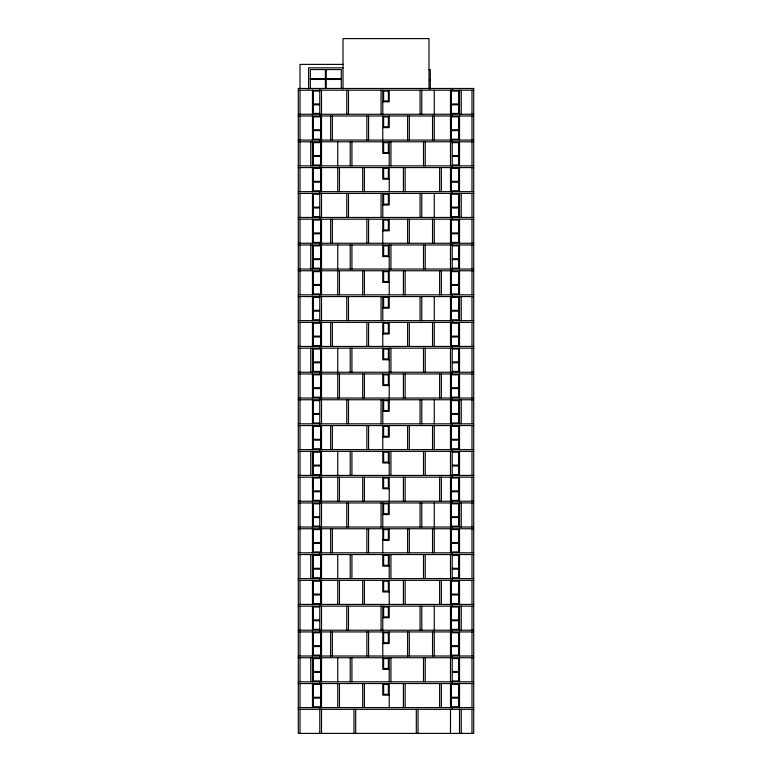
<?xml version="1.0" encoding="UTF-8"?>
<svg xmlns="http://www.w3.org/2000/svg" width="772" height="772" viewBox="0 0 772 772"><rect width="100%" height="100%" fill="white"/><g stroke="black" fill="none" stroke-linecap="round" stroke-linejoin="round"><path stroke-width="1.16" d="M343.009 64.394L300.009 64.394L300.009 88.471M343.009 67.84L308.607 67.84L308.607 89.021M428.991 69.557L430.284 69.557L430.284 89.06M310.325 78.59L325.379 78.59L325.379 69.557M341.282 78.59L326.238 78.59L326.238 69.557M310.325 79.448L325.379 79.448L325.379 88.471M341.282 79.448L326.238 79.448L326.238 88.471M298.291 90.199L473.709 90.199M319.608 91.057L313.335 91.057L313.335 103.95L319.608 103.95M382.777 101.807L389.223 101.807L389.223 90.199M451.35 103.95L458.664 103.95M319.608 104.809L313.335 104.809L313.335 113.407L319.608 113.407M451.35 104.809L458.664 104.809M298.291 114.275L473.709 114.275M298.291 115.993L473.709 115.993M382.777 127.612L389.223 127.612L389.223 115.993M320.65 129.754L313.335 129.754L313.335 116.852L320.65 116.852L320.65 139.211L313.335 139.211L313.335 130.613L320.65 130.613M451.35 129.754L458.664 129.754M451.35 130.613L458.664 130.613M298.291 140.07L473.709 140.07M298.291 141.787L473.709 141.787M452.392 142.646L458.664 142.646L458.664 155.548L452.392 155.548M389.223 153.406L382.777 153.406L382.777 141.787M313.335 155.548L320.65 155.548M313.335 156.407L320.65 156.407M452.392 156.407L458.664 156.407L458.664 165.005L452.392 165.005M298.291 165.864L473.709 165.864M298.291 167.582L473.709 167.582M389.223 179.2L382.777 179.2L382.777 167.582M313.335 181.343L320.65 181.343M451.35 181.343L458.664 181.343L458.664 168.441L451.35 168.441L451.35 190.8L458.664 190.8L458.664 182.202L451.35 182.202M313.335 182.202L320.65 182.202M298.291 191.659L473.709 191.659M298.291 193.386L473.709 193.386M319.608 194.245L313.335 194.245L313.335 207.137L319.608 207.137M382.777 205.005L389.223 205.005L389.223 193.386M451.35 207.137L458.664 207.137M319.608 207.996L313.335 207.996L313.335 216.604L319.608 216.604M451.35 207.996L458.664 207.996M298.291 217.463L473.709 217.463M298.291 219.18L473.709 219.18M382.777 230.799L389.223 230.799L389.223 219.18M320.65 232.941L313.335 232.941L313.335 220.039L320.65 220.039L320.65 242.398L313.335 242.398L313.335 233.8L320.65 233.8M451.35 232.941L458.664 232.941M451.35 233.8L458.664 233.8M298.291 243.257L473.709 243.257M298.291 244.975L473.709 244.975M452.392 245.834L458.664 245.834L458.664 258.736L452.392 258.736M389.223 256.593L382.777 256.593L382.777 244.975M313.335 258.736L320.65 258.736M313.335 259.595L320.65 259.595M452.392 259.595L458.664 259.595L458.664 268.193L452.392 268.193M298.291 269.052L473.709 269.052M298.291 270.769L473.709 270.769M389.223 282.388L382.777 282.388L382.777 270.769M313.335 284.53L320.65 284.53M451.35 284.53L458.664 284.53L458.664 271.638L451.35 271.638L451.35 293.987L458.664 293.987L458.664 285.389L451.35 285.389M313.335 285.389L320.65 285.389M298.291 294.846L473.709 294.846M298.291 296.573L473.709 296.573M319.608 297.432L313.335 297.432L313.335 310.325L319.608 310.325M382.777 308.192L389.223 308.192L389.223 296.573M451.35 310.325L458.664 310.325M319.608 311.193L313.335 311.193L313.335 319.791L319.608 319.791M451.35 311.193L458.664 311.193M298.291 320.65L473.709 320.65M298.291 322.368L473.709 322.368M382.777 333.987L389.223 333.987L389.223 322.368M320.65 336.129L313.335 336.129L313.335 323.227L320.65 323.227L320.65 345.586L313.335 345.586L313.335 336.988L320.65 336.988M451.35 336.129L458.664 336.129M451.35 336.988L458.664 336.988M298.291 346.445L473.709 346.445M298.291 348.162L473.709 348.162M452.392 349.021L458.664 349.021L458.664 361.923L452.392 361.923M389.223 359.781L382.777 359.781L382.777 348.162M313.335 361.923L320.65 361.923M313.335 362.782L320.65 362.782M452.392 362.782L458.664 362.782L458.664 371.38L452.392 371.38M298.291 372.239L473.709 372.239M298.291 373.957L473.709 373.957M389.223 385.575L382.777 385.575L382.777 373.957M313.335 387.718L320.65 387.718M451.35 387.718L458.664 387.718L458.664 374.825L451.35 374.825L451.35 397.175L458.664 397.175L458.664 388.577L451.35 388.577M313.335 388.577L320.65 388.577M298.291 398.043L473.709 398.043M298.291 399.761L473.709 399.761M319.608 400.62L313.335 400.62L313.335 413.512L319.608 413.512M382.777 411.38L389.223 411.38L389.223 399.761M451.35 413.512L458.664 413.512M319.608 414.381L313.335 414.381L313.335 422.979L319.608 422.979M451.35 414.381L458.664 414.381M298.291 423.838L473.709 423.838M298.291 425.555L473.709 425.555M382.777 437.174L389.223 437.174L389.223 425.555M320.65 439.316L313.335 439.316L313.335 426.414L320.65 426.414L320.65 448.773L313.335 448.773L313.335 440.175L320.65 440.175M451.35 439.316L458.664 439.316M451.35 440.175L458.664 440.175M298.291 449.632L473.709 449.632M298.291 451.35L473.709 451.35M452.392 452.209L458.664 452.209L458.664 465.111L452.392 465.111M389.223 462.968L382.777 462.968L382.777 451.35M313.335 465.111L320.65 465.111M313.335 465.97L320.65 465.97M452.392 465.97L458.664 465.97L458.664 474.568L452.392 474.568M298.291 475.427L473.709 475.427M298.291 477.154L473.709 477.154M389.223 488.763L382.777 488.763L382.777 477.154M313.335 490.905L320.65 490.905M451.35 490.905L458.664 490.905L458.664 478.013L451.35 478.013L451.35 500.362L458.664 500.362L458.664 491.764L451.35 491.764M313.335 491.764L320.65 491.764M298.291 501.231L473.709 501.231M298.291 502.948L473.709 502.948M319.608 503.807L313.335 503.807L313.335 516.709L319.608 516.709M382.777 514.567L389.223 514.567L389.223 502.948M451.35 516.709L458.664 516.709M319.608 517.568L313.335 517.568L313.335 526.166L319.608 526.166M451.35 517.568L458.664 517.568M298.291 527.025L473.709 527.025M298.291 528.743L473.709 528.743M382.777 540.361L389.223 540.361L389.223 528.743M320.65 542.504L313.335 542.504L313.335 529.602L320.65 529.602L320.65 551.961L313.335 551.961L313.335 543.363L320.65 543.363M451.35 542.504L458.664 542.504M451.35 543.363L458.664 543.363M298.291 552.82L473.709 552.82M298.291 554.537L473.709 554.537M452.392 555.396L458.664 555.396L458.664 568.298L452.392 568.298M389.223 566.156L382.777 566.156L382.777 554.537M313.335 568.298L320.65 568.298M313.335 569.157L320.65 569.157M452.392 569.157L458.664 569.157L458.664 577.755L452.392 577.755M298.291 578.614L473.709 578.614M298.291 580.341L473.709 580.341M389.223 591.96L382.777 591.96L382.777 580.341M313.335 594.093L320.65 594.093M451.35 594.093L458.664 594.093L458.664 581.2L451.35 581.2L451.35 603.559L458.664 603.559L458.664 594.951L451.35 594.951M313.335 594.951L320.65 594.951M298.291 604.418L473.709 604.418M298.291 606.136L473.709 606.136M319.608 606.995L313.335 606.995L313.335 619.897L319.608 619.897M382.777 617.754L389.223 617.754L389.223 606.136M451.35 619.897L458.664 619.897M319.608 620.756L313.335 620.756L313.335 629.354L319.608 629.354M451.35 620.756L458.664 620.756M298.291 630.213L473.709 630.213M298.291 631.93L473.709 631.93M382.777 643.549L389.223 643.549L389.223 631.93M320.65 645.691L313.335 645.691L313.335 632.789L320.65 632.789L320.65 655.148L313.335 655.148L313.335 646.55L320.65 646.55M451.35 645.691L458.664 645.691M451.35 646.55L458.664 646.55M298.291 656.007L473.709 656.007M298.291 657.725L473.709 657.725M452.392 658.593L458.664 658.593L458.664 671.486L452.392 671.486M389.223 669.343L382.777 669.343L382.777 657.725M313.335 671.486L320.65 671.486M313.335 672.344L320.65 672.344M452.392 672.344L458.664 672.344L458.664 680.943L452.392 680.943M298.291 681.801L473.709 681.801M298.291 683.529L473.709 683.529M389.223 695.147L382.777 695.147L382.777 683.529M313.335 697.28L320.65 697.28M451.35 697.28L458.664 697.28L458.664 684.388L451.35 684.388L451.35 706.747L458.664 706.747L458.664 698.149L451.35 698.149M313.335 698.149L320.65 698.149M298.291 707.606L473.709 707.606M298.291 709.323L473.709 709.323M471.991 90.199L471.991 114.275M471.991 115.993L471.991 140.07M471.991 141.787L471.991 165.864M471.991 167.582L471.991 191.659M471.991 193.386L471.991 217.463M471.991 219.18L471.991 243.257M471.991 244.975L471.991 269.052M471.991 270.769L471.991 294.846M471.991 296.573L471.991 320.65M471.991 322.368L471.991 346.445M471.991 348.162L471.991 372.239M471.991 373.957L471.991 398.043M471.991 399.761L471.991 423.838M471.991 425.555L471.991 449.632M471.991 451.35L471.991 475.427M471.991 477.154L471.991 501.231M471.991 502.948L471.991 527.025M471.991 528.743L471.991 552.82M471.991 554.537L471.991 578.614M471.991 580.341L471.991 604.418M471.991 606.136L471.991 630.213M471.991 631.93L471.991 656.007M471.991 657.725L471.991 681.801M471.991 683.529L471.991 707.606M471.991 709.323L471.991 733.4M461.241 90.199L461.241 114.275M461.241 193.386L461.241 217.463M461.241 296.573L461.241 320.65M461.241 399.761L461.241 423.838M461.241 502.948L461.241 527.025M461.241 606.136L461.241 630.213M461.241 709.323L461.241 733.4M459.523 90.199L459.523 114.275M459.523 115.993L459.523 140.07M459.523 141.787L459.523 165.864M459.523 167.582L459.523 191.659M459.523 193.386L459.523 217.463M459.523 219.18L459.523 243.257M459.523 244.975L459.523 269.052M459.523 270.769L459.523 294.846M459.523 296.573L459.523 320.65M459.523 322.368L459.523 346.445M459.523 348.162L459.523 372.239M459.523 373.957L459.523 398.043M459.523 399.761L459.523 423.838M459.523 425.555L459.523 449.632M459.523 451.35L459.523 475.427M459.523 477.154L459.523 501.231M459.523 502.948L459.523 527.025M459.523 528.743L459.523 552.82M459.523 554.537L459.523 578.614M459.523 580.341L459.523 604.418M459.523 606.136L459.523 630.213M459.523 631.93L459.523 656.007M459.523 657.725L459.523 681.801M459.523 683.529L459.523 707.606M459.523 709.323L459.523 733.4M452.209 88.471L452.209 90.199M452.209 114.275L452.209 115.993M452.209 140.07L452.209 167.582M452.209 191.659L452.209 193.386M452.209 217.463L452.209 219.18M452.209 243.257L452.209 270.769M452.209 294.846L452.209 296.573M452.209 320.65L452.209 322.368M452.209 346.445L452.209 373.957M452.209 398.043L452.209 399.761M452.209 423.838L452.209 425.555M452.209 449.632L452.209 477.154M452.209 501.231L452.209 502.948M452.209 527.025L452.209 528.743M452.209 552.82L452.209 580.341M452.209 604.418L452.209 606.136M452.209 630.213L452.209 631.93M452.209 656.007L452.209 683.529M452.209 707.606L452.209 709.323M450.491 90.199L450.491 114.275M450.491 115.993L450.491 140.07M450.491 141.787L450.491 165.864M450.491 167.582L450.491 191.659M450.491 193.386L450.491 217.463M450.491 219.18L450.491 243.257M450.491 244.975L450.491 269.052M450.491 270.769L450.491 294.846M450.491 296.573L450.491 320.65M450.491 322.368L450.491 346.445M450.491 348.162L450.491 372.239M450.491 373.957L450.491 398.043M450.491 399.761L450.491 423.838M450.491 425.555L450.491 449.632M450.491 451.35L450.491 475.427M450.491 477.154L450.491 501.231M450.491 502.948L450.491 527.025M450.491 528.743L450.491 552.82M450.491 554.537L450.491 578.614M450.491 580.341L450.491 604.418M450.491 606.136L450.491 630.213M450.491 631.93L450.491 656.007M450.491 657.725L450.491 681.801M450.491 683.529L450.491 707.606M450.491 709.323L450.491 733.4M441.352 167.582L441.352 191.659M441.352 270.769L441.352 294.846M441.352 373.957L441.352 398.043M441.352 477.154L441.352 501.231M441.352 580.341L441.352 604.418M441.352 683.529L441.352 707.606M439.635 167.582L439.635 191.659M439.635 270.769L439.635 294.846M439.635 373.957L439.635 398.043M439.635 477.154L439.635 501.231M439.635 580.341L439.635 604.418M439.635 683.529L439.635 707.606M434.26 90.199L434.26 114.275M434.26 115.993L434.26 140.07M434.26 193.386L434.26 217.463M434.26 219.18L434.26 243.257M434.26 296.573L434.26 320.65M434.26 322.368L434.26 346.445M434.26 399.761L434.26 423.838M434.26 425.555L434.26 449.632M434.26 502.948L434.26 527.025M434.26 528.743L434.26 552.82M434.26 606.136L434.26 630.213M434.26 631.93L434.26 656.007M432.542 115.993L432.542 140.07M432.542 219.18L432.542 243.257M432.542 322.368L432.542 346.445M432.542 425.555L432.542 449.632M432.542 528.743L432.542 552.82M432.542 631.93L432.542 656.007M429.859 79.661L429.859 80.52M428.991 89.05L428.991 38.6L343.009 38.6L343.009 89.021M425.237 141.787L425.237 165.864M425.237 244.975L425.237 269.052M425.237 348.162L425.237 372.239M425.237 451.35L425.237 475.427M425.237 554.537L425.237 578.614M425.237 657.725L425.237 681.801M423.51 141.787L423.51 165.864M423.51 244.975L423.51 269.052M423.51 348.162L423.51 372.239M423.51 451.35L423.51 475.427M423.51 554.537L423.51 578.614M423.51 657.725L423.51 681.801M421.792 90.199L421.792 114.275M421.792 193.386L421.792 217.463M421.792 296.573L421.792 320.65M421.792 399.761L421.792 423.838M421.792 502.948L421.792 527.025M421.792 606.136L421.792 630.213M420.074 90.199L420.074 114.275M420.074 193.386L420.074 217.463M420.074 296.573L420.074 320.65M420.074 399.761L420.074 423.838M420.074 502.948L420.074 527.025M420.074 606.136L420.074 630.213M418.028 709.323L418.028 733.4M416.311 709.323L416.311 733.4M409.324 115.993L409.324 140.07M409.324 219.18L409.324 243.257M409.324 322.368L409.324 346.445M409.324 425.555L409.324 449.632M409.324 528.743L409.324 552.82M409.324 631.93L409.324 656.007M407.606 115.993L407.606 140.07M407.606 219.18L407.606 243.257M407.606 322.368L407.606 346.445M407.606 425.555L407.606 449.632M407.606 528.743L407.606 552.82M407.606 631.93L407.606 656.007M405.136 167.582L405.136 191.659M405.136 270.769L405.136 294.846M405.136 373.957L405.136 398.043M405.136 477.154L405.136 501.231M405.136 580.341L405.136 604.418M405.136 683.529L405.136 707.606M403.409 167.582L403.409 191.659M403.409 270.769L403.409 294.846M403.409 373.957L403.409 398.043M403.409 477.154L403.409 501.231M403.409 580.341L403.409 604.418M403.409 683.529L403.409 707.606M390.941 141.787L390.941 165.864M390.941 244.975L390.941 269.052M390.941 348.162L390.941 372.239M390.941 451.35L390.941 475.427M390.941 554.537L390.941 578.614M390.941 657.725L390.941 681.801M389.223 141.787L389.223 165.864M389.223 167.582L389.223 191.659M389.223 244.975L389.223 269.052M389.223 270.769L389.223 294.846M389.223 348.162L389.223 372.239M389.223 373.957L389.223 398.043M389.223 451.35L389.223 475.427M389.223 477.154L389.223 501.231M389.223 554.537L389.223 578.614M389.223 580.341L389.223 604.418M389.223 657.725L389.223 681.801M389.223 683.529L389.223 707.606M382.777 90.199L382.777 114.275M382.777 115.993L382.777 140.07M382.777 193.386L382.777 217.463M382.777 219.18L382.777 243.257M382.777 296.573L382.777 320.65M382.777 322.368L382.777 346.445M382.777 399.761L382.777 423.838M382.777 425.555L382.777 449.632M382.777 502.948L382.777 527.025M382.777 528.743L382.777 552.82M382.777 606.136L382.777 630.213M382.777 631.93L382.777 656.007M381.059 90.199L381.059 114.275M381.059 193.386L381.059 217.463M381.059 296.573L381.059 320.65M381.059 399.761L381.059 423.838M381.059 502.948L381.059 527.025M381.059 606.136L381.059 630.213M368.591 115.993L368.591 140.07M368.591 219.18L368.591 243.257M368.591 322.368L368.591 346.445M368.591 425.555L368.591 449.632M368.591 528.743L368.591 552.82M368.591 631.93L368.591 656.007M366.864 115.993L366.864 140.07M366.864 219.18L366.864 243.257M366.864 322.368L366.864 346.445M366.864 425.555L366.864 449.632M366.864 528.743L366.864 552.82M366.864 631.93L366.864 656.007M364.394 167.582L364.394 191.659M364.394 270.769L364.394 294.846M364.394 373.957L364.394 398.043M364.394 477.154L364.394 501.231M364.394 580.341L364.394 604.418M364.394 683.529L364.394 707.606M362.676 167.582L362.676 191.659M362.676 270.769L362.676 294.846M362.676 373.957L362.676 398.043M362.676 477.154L362.676 501.231M362.676 580.341L362.676 604.418M362.676 683.529L362.676 707.606M355.689 709.323L355.689 733.4M353.972 709.323L353.972 733.4M351.926 141.787L351.926 165.864M351.926 244.975L351.926 269.052M351.926 348.162L351.926 372.239M351.926 451.35L351.926 475.427M351.926 554.537L351.926 578.614M351.926 657.725L351.926 681.801M350.208 141.787L350.208 165.864M350.208 244.975L350.208 269.052M350.208 348.162L350.208 372.239M350.208 451.35L350.208 475.427M350.208 554.537L350.208 578.614M350.208 657.725L350.208 681.801M348.49 90.199L348.49 114.275M348.49 193.386L348.49 217.463M348.49 296.573L348.49 320.65M348.49 399.761L348.49 423.838M348.49 502.948L348.49 527.025M348.49 606.136L348.49 630.213M346.763 90.199L346.763 114.275M346.763 193.386L346.763 217.463M346.763 296.573L346.763 320.65M346.763 399.761L346.763 423.838M346.763 502.948L346.763 527.025M346.763 606.136L346.763 630.213M341.282 88.471L341.282 69.557L310.325 69.557L310.325 88.471M339.458 167.582L339.458 191.659M339.458 270.769L339.458 294.846M339.458 373.957L339.458 398.043M339.458 477.154L339.458 501.231M339.458 580.341L339.458 604.418M339.458 683.529L339.458 707.606M337.74 141.787L337.74 165.864M337.74 167.582L337.74 191.659M337.74 244.975L337.74 269.052M337.74 270.769L337.74 294.846M337.74 348.162L337.74 372.239M337.74 373.957L337.74 398.043M337.74 451.35L337.74 475.427M337.74 477.154L337.74 501.231M337.74 554.537L337.74 578.614M337.74 580.341L337.74 604.418M337.74 657.725L337.74 681.801M337.74 683.529L337.74 707.606M332.365 115.993L332.365 140.07M332.365 219.18L332.365 243.257M332.365 322.368L332.365 346.445M332.365 425.555L332.365 449.632M332.365 528.743L332.365 552.82M332.365 631.93L332.365 656.007M330.648 115.993L330.648 140.07M330.648 219.18L330.648 243.257M330.648 322.368L330.648 346.445M330.648 425.555L330.648 449.632M330.648 528.743L330.648 552.82M330.648 631.93L330.648 656.007M321.509 90.199L321.509 114.275M321.509 115.993L321.509 140.07M321.509 141.787L321.509 165.864M321.509 167.582L321.509 191.659M321.509 193.386L321.509 217.463M321.509 219.18L321.509 243.257M321.509 244.975L321.509 269.052M321.509 270.769L321.509 294.846M321.509 296.573L321.509 320.65M321.509 322.368L321.509 346.445M321.509 348.162L321.509 372.239M321.509 373.957L321.509 398.043M321.509 399.761L321.509 423.838M321.509 425.555L321.509 449.632M321.509 451.35L321.509 475.427M321.509 477.154L321.509 501.231M321.509 502.948L321.509 527.025M321.509 528.743L321.509 552.82M321.509 554.537L321.509 578.614M321.509 580.341L321.509 604.418M321.509 606.136L321.509 630.213M321.509 631.93L321.509 656.007M321.509 657.725L321.509 681.801M321.509 683.529L321.509 707.606M321.509 709.323L321.509 733.4M319.791 88.471L319.791 115.993M319.791 140.07L319.791 141.787M319.791 165.864L319.791 167.582M319.791 191.659L319.791 219.18M319.791 243.257L319.791 244.975M319.791 269.052L319.791 270.769M319.791 294.846L319.791 322.368M319.791 346.445L319.791 348.162M319.791 372.239L319.791 373.957M319.791 398.043L319.791 425.555M319.791 449.632L319.791 451.35M319.791 475.427L319.791 477.154M319.791 501.231L319.791 528.743M319.791 552.82L319.791 554.537M319.791 578.614L319.791 580.341M319.791 604.418L319.791 631.93M319.791 656.007L319.791 657.725M319.791 681.801L319.791 683.529M319.791 707.606L319.791 733.4M312.477 90.199L312.477 114.275M312.477 115.993L312.477 140.07M312.477 141.787L312.477 165.864M312.477 167.582L312.477 191.659M312.477 193.386L312.477 217.463M312.477 219.18L312.477 243.257M312.477 244.975L312.477 269.052M312.477 270.769L312.477 294.846M312.477 296.573L312.477 320.65M312.477 322.368L312.477 346.445M312.477 348.162L312.477 372.239M312.477 373.957L312.477 398.043M312.477 399.761L312.477 423.838M312.477 425.555L312.477 449.632M312.477 451.35L312.477 475.427M312.477 477.154L312.477 501.231M312.477 502.948L312.477 527.025M312.477 528.743L312.477 552.82M312.477 554.537L312.477 578.614M312.477 580.341L312.477 604.418M312.477 606.136L312.477 630.213M312.477 631.93L312.477 656.007M312.477 657.725L312.477 681.801M312.477 683.529L312.477 707.606M310.759 141.787L310.759 165.864M310.759 244.975L310.759 269.052M310.759 348.162L310.759 372.239M310.759 451.35L310.759 475.427M310.759 554.537L310.759 578.614M310.759 657.725L310.759 681.801M300.009 90.199L300.009 114.275M300.009 115.993L300.009 140.07M300.009 141.787L300.009 165.864M300.009 167.582L300.009 191.659M300.009 193.386L300.009 217.463M300.009 219.18L300.009 243.257M300.009 244.975L300.009 269.052M300.009 270.769L300.009 294.846M300.009 296.573L300.009 320.65M300.009 322.368L300.009 346.445M300.009 348.162L300.009 372.239M300.009 373.957L300.009 398.043M300.009 399.761L300.009 423.838M300.009 425.555L300.009 449.632M300.009 451.35L300.009 475.427M300.009 477.154L300.009 501.231M300.009 502.948L300.009 527.025M300.009 528.743L300.009 552.82M300.009 554.537L300.009 578.614M300.009 580.341L300.009 604.418M300.009 606.136L300.009 630.213M300.009 631.93L300.009 656.007M300.009 657.725L300.009 681.801M300.009 683.529L300.009 707.606M300.009 709.323L300.009 733.4M473.709 88.471L298.291 88.471L298.291 733.4L473.709 733.4L473.709 88.471M388.364 91.057L383.636 91.057L383.636 100.949L388.364 100.949L388.364 91.057M458.664 91.057L451.35 91.057L451.35 113.407L458.664 113.407L458.664 91.057M388.364 116.852L383.636 116.852L383.636 126.753L388.364 126.753L388.364 116.852M458.664 116.852L451.35 116.852L451.35 139.211L458.664 139.211L458.664 116.852M320.65 142.646L313.335 142.646L313.335 165.005L320.65 165.005L320.65 142.646M388.364 142.646L383.636 142.646L383.636 152.547L388.364 152.547L388.364 142.646M320.65 168.441L313.335 168.441L313.335 190.8L320.65 190.8L320.65 168.441M388.364 168.441L383.636 168.441L383.636 178.342L388.364 178.342L388.364 168.441M388.364 194.245L383.636 194.245L383.636 204.136L388.364 204.136L388.364 194.245M458.664 194.245L451.35 194.245L451.35 216.604L458.664 216.604L458.664 194.245M388.364 220.039L383.636 220.039L383.636 229.94L388.364 229.94L388.364 220.039M458.664 220.039L451.35 220.039L451.35 242.398L458.664 242.398L458.664 220.039M320.65 245.834L313.335 245.834L313.335 268.193L320.65 268.193L320.65 245.834M388.364 245.834L383.636 245.834L383.636 255.735L388.364 255.735L388.364 245.834M320.65 271.638L313.335 271.638L313.335 293.987L320.65 293.987L320.65 271.638M388.364 271.638L383.636 271.638L383.636 281.529L388.364 281.529L388.364 271.638M388.364 297.432L383.636 297.432L383.636 307.333L388.364 307.333L388.364 297.432M458.664 297.432L451.35 297.432L451.35 319.791L458.664 319.791L458.664 297.432M388.364 323.227L383.636 323.227L383.636 333.128L388.364 333.128L388.364 323.227M458.664 323.227L451.35 323.227L451.35 345.586L458.664 345.586L458.664 323.227M320.65 349.021L313.335 349.021L313.335 371.38L320.65 371.38L320.65 349.021M388.364 349.021L383.636 349.021L383.636 358.922L388.364 358.922L388.364 349.021M320.65 374.825L313.335 374.825L313.335 397.175L320.65 397.175L320.65 374.825M388.364 374.825L383.636 374.825L383.636 384.717L388.364 384.717L388.364 374.825M388.364 400.62L383.636 400.62L383.636 410.521L388.364 410.521L388.364 400.62M458.664 400.62L451.35 400.62L451.35 422.979L458.664 422.979L458.664 400.62M388.364 426.414L383.636 426.414L383.636 436.315L388.364 436.315L388.364 426.414M458.664 426.414L451.35 426.414L451.35 448.773L458.664 448.773L458.664 426.414M320.65 452.209L313.335 452.209L313.335 474.568L320.65 474.568L320.65 452.209M388.364 452.209L383.636 452.209L383.636 462.11L388.364 462.11L388.364 452.209M320.65 478.013L313.335 478.013L313.335 500.362L320.65 500.362L320.65 478.013M388.364 478.013L383.636 478.013L383.636 487.904L388.364 487.904L388.364 478.013M388.364 503.807L383.636 503.807L383.636 513.708L388.364 513.708L388.364 503.807M458.664 503.807L451.35 503.807L451.35 526.166L458.664 526.166L458.664 503.807M388.364 529.602L383.636 529.602L383.636 539.503L388.364 539.503L388.364 529.602M458.664 529.602L451.35 529.602L451.35 551.961L458.664 551.961L458.664 529.602M320.65 555.396L313.335 555.396L313.335 577.755L320.65 577.755L320.65 555.396M388.364 555.396L383.636 555.396L383.636 565.297L388.364 565.297L388.364 555.396M320.65 581.2L313.335 581.2L313.335 603.559L320.65 603.559L320.65 581.2M388.364 581.2L383.636 581.2L383.636 591.091L388.364 591.091L388.364 581.2M388.364 606.995L383.636 606.995L383.636 616.896L388.364 616.896L388.364 606.995M458.664 606.995L451.35 606.995L451.35 629.354L458.664 629.354L458.664 606.995M388.364 632.789L383.636 632.789L383.636 642.69L388.364 642.69L388.364 632.789M458.664 632.789L451.35 632.789L451.35 655.148L458.664 655.148L458.664 632.789M320.65 658.593L313.335 658.593L313.335 680.943L320.65 680.943L320.65 658.593M388.364 658.593L383.636 658.593L383.636 668.484L388.364 668.484L388.364 658.593M320.65 684.388L313.335 684.388L313.335 706.747L320.65 706.747L320.65 684.388M388.364 684.388L383.636 684.388L383.636 694.289L388.364 694.289L388.364 684.388"/></g></svg>
